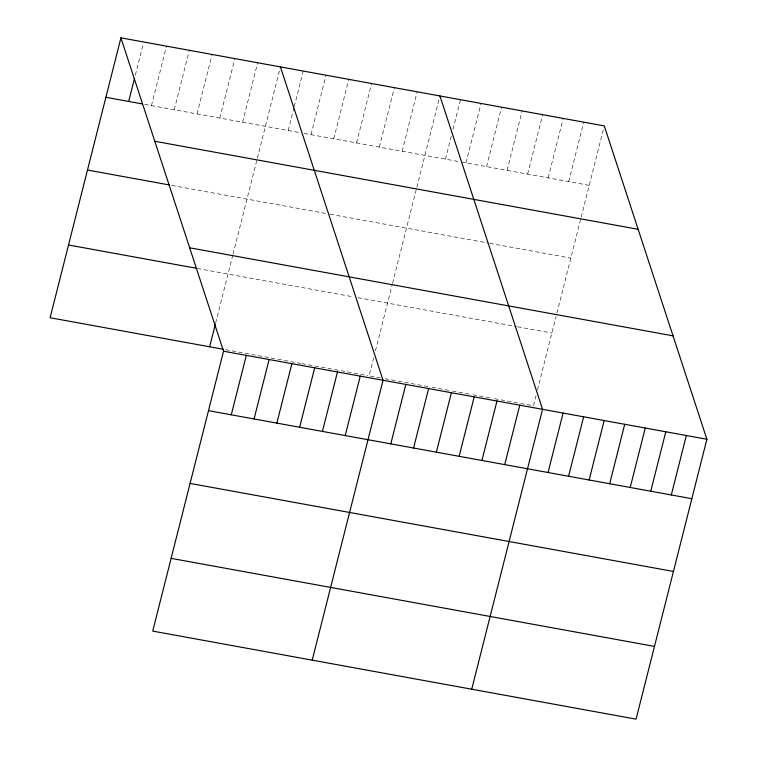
<?xml version="1.0" encoding="UTF-8"?>
<svg xmlns="http://www.w3.org/2000/svg" width="757" height="757" viewBox="0 0 757 757"><rect width="100%" height="100%" fill="white"/><g stroke="black" fill="none" stroke-linecap="round" stroke-linejoin="round"><path stroke-width="0.57" stroke-dasharray="3.79 2.84" d="M135.333 75.151L143.433 43.14M151.466 105.592L166.512 46.149M174.252 109.746L189.297 50.303M197.038 113.9L212.083 54.457M219.823 118.045L234.869 58.601M242.609 122.199L257.654 62.755M215.66 322.927L232.768 255.308M233.042 254.21L257.058 159.311M257.342 158.175L280.156 68.045M288.19 130.497L293.971 107.636M294.265 106.491L303.226 71.054M310.976 134.651L326.012 75.208M333.761 138.796L348.797 79.353M356.547 142.95L371.592 83.507M379.333 147.104L394.378 87.661M402.118 151.249L417.164 91.805M373.731 357.664L369.123 375.851L380.534 377.923M375.453 350.841L392.277 284.367M392.552 283.26L416.568 188.37M416.852 187.234L439.656 97.104M445.447 159.14L451.238 136.279M452.97 129.419L460.493 99.697M465.99 162.887L481.036 103.444M486.533 166.625L501.579 107.182M507.076 170.372L522.122 110.929M527.62 174.11L542.665 114.667M548.163 177.857L563.208 118.414M568.706 181.595L583.742 122.151M536.051 395.551L533.467 405.78L493.526 398.504M537.489 389.874L556.054 316.502M556.897 313.199L580.903 218.3M581.196 217.164L604.285 125.899M144.634 104.352L299.583 132.579M304.134 133.402L460.284 161.847M461.429 162.055L589.249 185.342M171.792 185.399L329.021 214.042M330.166 214.24L488.672 243.12M489.807 243.328L570.835 258.08M197.265 268.442L353.349 296.876M357.91 297.709L516.492 326.589M517.637 326.797L551.872 333.033M225.567 349.696L300.766 363.398M301.901 363.606L367.987 375.642M385.105 378.755L430.752 387.073M431.897 387.281L451.295 390.811M452.44 391.019L471.838 394.558M472.983 394.766L492.381 398.296"/><path stroke-width="1.14" d="M120.931 37.85L223.533 351.22L152.715 631.101L636.069 719.15L706.887 439.259L604.285 125.899L120.931 37.85L50.113 317.741L223.287 349.28M128.681 101.447L134.462 78.586M209.623 346.791L215.367 324.062M231.282 414.808L246.318 355.364M254.068 418.962L269.104 359.518M276.854 423.116L291.89 363.672M299.64 427.26L314.685 367.817M322.425 431.414L337.471 371.971M345.211 435.568L360.256 376.125M312.215 660.161L383.042 380.269L280.44 66.9M390.782 443.867L405.828 384.424M413.568 448.021L428.613 388.578M436.363 452.166L451.399 392.722M459.149 456.32L474.185 396.876M481.935 460.474L496.971 401.021M504.72 464.618L519.766 405.175M471.725 689.211L542.551 409.329L439.949 95.959M548.049 472.51L563.094 413.067M568.592 476.257L583.638 416.814M589.135 479.995L604.171 420.551M609.678 483.742L624.714 424.298M630.221 487.48L645.257 428.036M650.765 491.217L665.8 431.774M671.308 494.964L686.344 435.521M105.895 97.293L142.354 103.936M154.788 141.266L638.151 229.305M87.481 170.041L169.521 184.982M189.676 247.804L673.03 335.853M68.518 244.994L196.129 268.233M223.533 351.22L706.887 439.259M208.497 410.663L691.851 498.702M190.083 483.411L673.437 571.45M171.12 558.363L654.474 646.402"/></g></svg>
